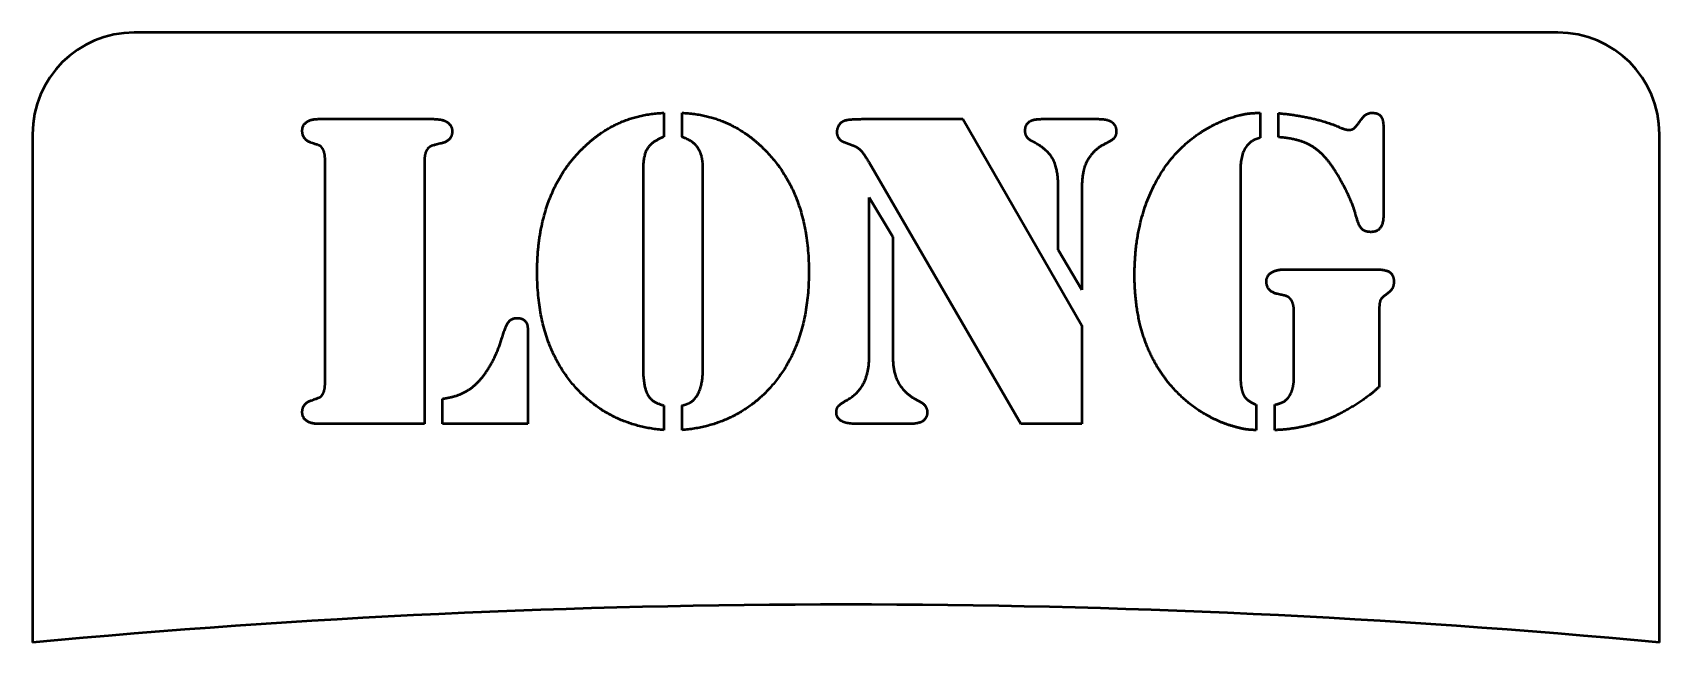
# Model space of a CAD drawing. Header units: inches. Extents: x 6.5 to 10.5, y 4.75 to 6.25.
import ezdxf

# ---------------------------------------------------------------- set-up
doc = ezdxf.new("R2010")
doc.units = ezdxf.units.IN
doc.header["$LTSCALE"] = 0.75
doc.header["$MEASUREMENT"] = 0
doc.layers.add('Visible Edges(ANSI)', color=7, linetype='Continuous', lineweight=50)

msp = doc.modelspace()

# ---------------------------------------------------------------- linework, layer by layer
at = {"layer": 'Visible Edges(ANSI)'}
for p, q in [((10.25, 6.25), (6.75, 6.25)), ((8.0519, 6.0524), (8.0519, 5.9931)), ((8.0968, 5.9931), (8.0968, 6.0524)), ((9.5181, 6.0524), (9.5181, 5.9912)), ((9.563, 5.9925), (9.563, 6.0517)), ((7.2043, 6.0374), (7.4829, 6.0374)), ((8.5474, 6.0374), (8.7876, 6.0374)), ((8.7876, 6.0374), (9.0799, 5.5296)), ((8.9816, 6.0374), (9.1183, 6.0374)), ((9.8214, 6.0153), (9.8214, 5.8017)), ((6.5, 6), (6.5, 4.75)), ((8.5174, 5.9716), (8.4966, 5.9795)), ((10.5, 4.75), (10.5, 6)), ((7.2192, 5.3877), (7.2192, 5.9371)), ((7.4634, 5.9332), (7.4634, 5.2874)), ((8.9302, 5.2874), (8.5571, 5.93)), ((8.0011, 5.9157), (8.0011, 5.4248)), ((8.1483, 5.4248), (8.1483, 5.9157)), ((9.4699, 5.9144), (9.4699, 5.4026)), ((8.5571, 5.844), (8.6151, 5.7477)), ((8.5571, 5.4534), (8.5571, 5.844)), ((9.022, 5.7158), (9.022, 5.8681)), ((9.0799, 5.8681), (9.0799, 5.6175)), ((8.6151, 5.7477), (8.6151, 5.4534)), ((9.0799, 5.6175), (9.022, 5.7158)), ((9.5825, 5.6676), (9.8019, 5.6676)), ((9.6014, 5.4026), (9.6014, 5.5634)), ((9.811, 5.5667), (9.811, 5.3792)), ((9.0799, 5.5296), (9.0799, 5.2874)), ((7.7179, 5.5107), (7.7179, 5.2874)), ((7.5083, 5.2874), (7.5083, 5.3493)), ((8.0519, 5.333), (8.0519, 5.2724)), ((8.0968, 5.2724), (8.0968, 5.333)), ((8.6691, 5.3493), (8.6854, 5.3401)), ((9.5083, 5.3349), (9.5083, 5.2724)), ((9.5545, 5.2724), (9.5545, 5.3349)), ((7.4634, 5.2874), (7.2043, 5.2874)), ((7.7179, 5.2874), (7.5083, 5.2874)), ((8.6528, 5.2874), (8.5265, 5.2874)), ((9.0799, 5.2874), (8.9302, 5.2874))]:
    msp.add_line(p, q, dxfattribs=at)
for centre, radius, start, end in [((6.75, 6), 0.25, 90, 180), ((10.25, 6), 0.25, 0, 90), ((8.5, -16.6568), 21.5, 84.66244, 95.33756)]:
    msp.add_arc(centre, radius, start, end, dxfattribs=at)
for points in [[(7.8527, 5.9651), (7.895, 6.0068), (7.9927, 6.0498), (8.0519, 6.0524)], [(8.0968, 6.0524), (8.1561, 6.0498), (8.2544, 6.0068), (8.2967, 5.9651)], [(9.3709, 6.0035), (9.4158, 6.0335), (9.4673, 6.0465)], [(9.4673, 6.0465), (9.4888, 6.0524), (9.5181, 6.0524)], [(9.563, 6.0517), (9.6522, 6.0433), (9.7101, 6.0185)], [(9.7687, 6.0387), (9.7785, 6.0524), (9.7934, 6.0524)], [(9.7934, 6.0524), (9.8091, 6.0524), (9.8214, 6.0354), (9.8214, 6.0153)], [(7.1632, 6.0088), (7.1632, 6.0224), (7.1847, 6.0374), (7.2043, 6.0374)], [(7.1854, 5.9788), (7.1632, 5.986), (7.1632, 6.0088)], [(7.4829, 6.0374), (7.507, 6.0374), (7.5174, 6.0309)], [(7.5317, 6.0075), (7.5317, 5.9834), (7.505, 5.9775)], [(7.5174, 6.0309), (7.5317, 6.0218), (7.5317, 6.0075)], [(8.4783, 6.0049), (8.4783, 6.0146), (8.4881, 6.0302), (8.4966, 6.0335)], [(8.4966, 5.9795), (8.4881, 5.9821), (8.4783, 5.9964), (8.4783, 6.0049)], [(8.4966, 6.0335), (8.5057, 6.0374), (8.5474, 6.0374)], [(8.9406, 6.0088), (8.9406, 6.0237), (8.9601, 6.0374), (8.9816, 6.0374)], [(8.9608, 5.9808), (8.9497, 5.986), (8.9406, 5.999), (8.9406, 6.0088)], [(9.1183, 6.0374), (9.1463, 6.0374), (9.1554, 6.0283)], [(9.1645, 6.0075), (9.1645, 5.9964), (9.1541, 5.9847), (9.1346, 5.9749)], [(9.1554, 6.0283), (9.1645, 6.0198), (9.1645, 6.0075)], [(9.2095, 5.6533), (9.2095, 5.7705), (9.2928, 5.9515), (9.3709, 6.0035)], [(9.7101, 6.0185), (9.727, 6.0107), (9.7362, 6.0107)], [(9.7362, 6.0107), (9.7453, 6.0107), (9.7544, 6.0192), (9.7687, 6.0387)], [(7.2127, 5.9651), (7.2095, 5.9703), (7.2036, 5.9729), (7.1854, 5.9788)], [(7.2192, 5.9371), (7.2192, 5.9567), (7.2127, 5.9651)], [(7.4718, 5.9645), (7.4634, 5.9541), (7.4634, 5.9332)], [(7.505, 5.9775), (7.4835, 5.9723), (7.4757, 5.969), (7.4718, 5.9645)], [(7.7407, 5.6618), (7.7407, 5.7575), (7.7974, 5.9118), (7.8527, 5.9651)], [(8.0519, 5.9931), (8.0239, 5.9827), (8.0011, 5.9489), (8.0011, 5.9157)], [(8.1385, 5.9619), (8.132, 5.9736), (8.1138, 5.9866), (8.0968, 5.9931)], [(8.1483, 5.9157), (8.1483, 5.945), (8.1385, 5.9619)], [(8.2967, 5.9651), (8.4087, 5.8558), (8.4087, 5.6618)], [(8.5571, 5.93), (8.5447, 5.9515), (8.5291, 5.9677), (8.5174, 5.9716)], [(9.022, 5.8681), (9.022, 5.9144), (8.9953, 5.9632), (8.9608, 5.9808)], [(9.1346, 5.9749), (9.1053, 5.9599), (9.0903, 5.9293)], [(9.5181, 5.9912), (9.4699, 5.9795), (9.4699, 5.9144)], [(9.6834, 5.9365), (9.6606, 5.9645), (9.6046, 5.9899), (9.563, 5.9925)], [(9.0903, 5.9293), (9.0799, 5.9065), (9.0799, 5.8681)], [(9.7537, 5.8004), (9.7459, 5.831), (9.703, 5.9131), (9.6834, 5.9365)], [(9.7908, 5.7594), (9.7752, 5.7594), (9.7602, 5.7757), (9.7537, 5.8004)], [(9.8214, 5.8017), (9.8214, 5.7594), (9.7908, 5.7594)], [(7.8475, 5.3642), (7.7407, 5.471), (7.7407, 5.6618)], [(8.4087, 5.6618), (8.4087, 5.471), (8.3019, 5.3642)], [(9.2563, 5.4443), (9.2095, 5.5322), (9.2095, 5.6533)], [(9.5337, 5.6377), (9.5337, 5.652), (9.5584, 5.6676), (9.5825, 5.6676)], [(9.8019, 5.6676), (9.8266, 5.6676), (9.8468, 5.6539), (9.8468, 5.637)], [(9.5604, 5.6071), (9.5337, 5.6136), (9.5337, 5.6377)], [(9.5929, 5.594), (9.589, 5.5993), (9.5819, 5.6025), (9.5604, 5.6071)], [(9.8273, 5.6051), (9.8162, 5.5973), (9.811, 5.5843), (9.811, 5.5667)], [(9.8468, 5.637), (9.8468, 5.6266), (9.8384, 5.6129), (9.8273, 5.6051)], [(9.6014, 5.5634), (9.6014, 5.5849), (9.5929, 5.594)], [(7.6541, 5.4983), (7.6632, 5.5283), (7.6776, 5.5478), (7.6919, 5.5478)], [(7.6919, 5.5478), (7.7075, 5.5478), (7.7147, 5.5354)], [(7.7147, 5.5354), (7.7179, 5.5289), (7.7179, 5.5107)], [(7.5806, 5.3772), (7.604, 5.3955), (7.6424, 5.4593), (7.6541, 5.4983)], [(8.5044, 5.3473), (8.5571, 5.3766), (8.5571, 5.4534)], [(8.6151, 5.4534), (8.6151, 5.415), (8.6411, 5.3655), (8.6691, 5.3493)], [(9.4373, 5.2861), (9.38, 5.3063), (9.2863, 5.3877), (9.2563, 5.4443)], [(8.0011, 5.4248), (8.0011, 5.3766), (8.0141, 5.3564)], [(8.1333, 5.3564), (8.1483, 5.3792), (8.1483, 5.4248)], [(9.4699, 5.4026), (9.4699, 5.3733), (9.4783, 5.3571)], [(9.5923, 5.3597), (9.6014, 5.3766), (9.6014, 5.4026)], [(7.2127, 5.3597), (7.2192, 5.3681), (7.2192, 5.3877)], [(7.5083, 5.3493), (7.535, 5.3538), (7.5662, 5.3662), (7.5806, 5.3772)], [(8.0519, 5.2724), (7.9302, 5.2822), (7.8475, 5.3642)], [(8.3019, 5.3642), (8.2192, 5.2822), (8.0968, 5.2724)], [(9.811, 5.3792), (9.7889, 5.3571), (9.716, 5.3115), (9.6834, 5.2985)], [(7.1632, 5.316), (7.1632, 5.3382), (7.1854, 5.3453)], [(7.1854, 5.3453), (7.2036, 5.3519), (7.2095, 5.3545), (7.2127, 5.3597)], [(8.0141, 5.3564), (8.0246, 5.3401), (8.0519, 5.333)], [(8.0968, 5.333), (8.1112, 5.3362), (8.1268, 5.3466), (8.1333, 5.3564)], [(8.4764, 5.316), (8.4764, 5.3258), (8.4868, 5.3375), (8.5044, 5.3473)], [(8.6854, 5.3401), (8.6997, 5.3317), (8.6997, 5.3154)], [(9.4783, 5.3571), (9.4855, 5.344), (9.5083, 5.3349)], [(9.5545, 5.3349), (9.5708, 5.3382), (9.5864, 5.3493), (9.5923, 5.3597)], [(7.2043, 5.2874), (7.1847, 5.2874), (7.1632, 5.3024), (7.1632, 5.316)], [(8.5265, 5.2874), (8.4764, 5.2874), (8.4764, 5.316)], [(8.6893, 5.2946), (8.6802, 5.2874), (8.6528, 5.2874)], [(8.6997, 5.3154), (8.6997, 5.303), (8.6893, 5.2946)], [(9.5083, 5.2724), (9.4907, 5.2724), (9.4614, 5.2783), (9.4373, 5.2861)], [(9.6834, 5.2985), (9.6541, 5.2868), (9.5819, 5.2724), (9.5545, 5.2724)]]:
    msp.add_open_spline(points, degree=2, dxfattribs=at)

doc.saveas('drawing.dxf')
